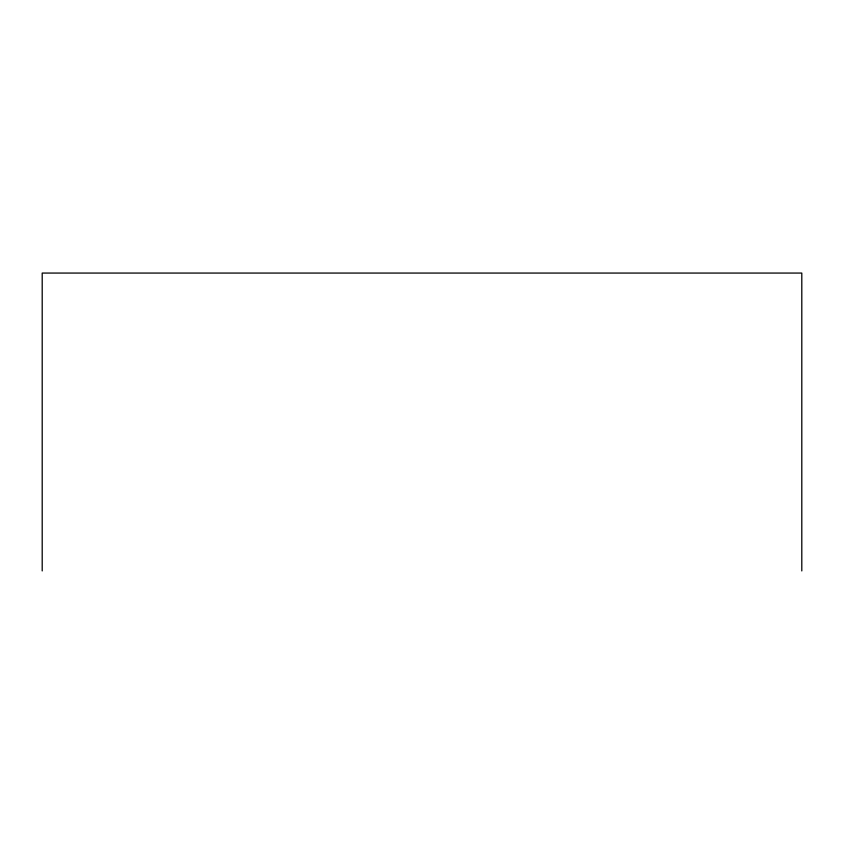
<?xml version="1.0" encoding="UTF-8"?>
<svg xmlns="http://www.w3.org/2000/svg" width="844" height="844" viewBox="0 0 844 844"><rect width="100%" height="100%" fill="white"/><g stroke="black" fill="none" stroke-linecap="round" stroke-linejoin="round"><path stroke-width="1.27" d="M801.8 570.934L801.8 273.066L42.2 273.066L42.2 570.934"/></g></svg>
